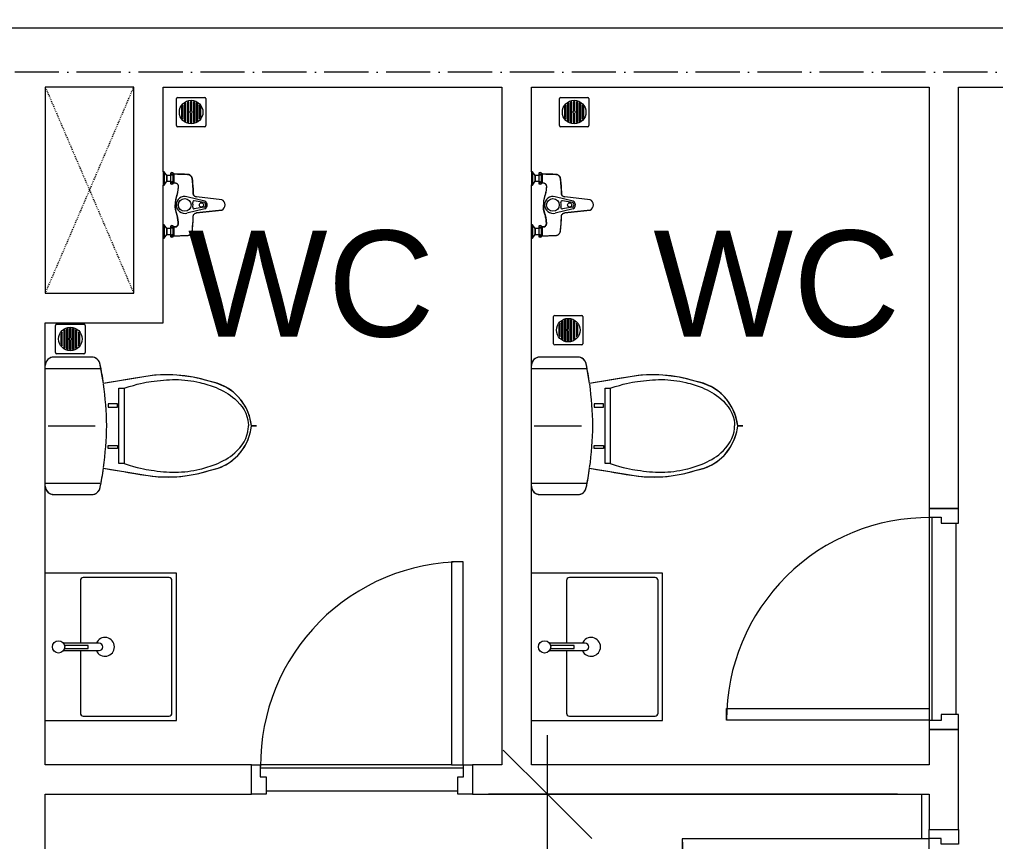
# Model space of a CAD drawing. Header units: millimetres. Extents: x -20144 to 122974, y -38328 to 48263.
# Drawn here: x 13663 to 16976, y 28539 to 31329 of the extents above; entities that cross this region are included whole.
import ezdxf

# ---------------------------------------------------------------- set-up
doc = ezdxf.new("R2010")
doc.units = ezdxf.units.MM
doc.linetypes.add('Dash', pattern=[6.35, 3.175, -3.175])
doc.linetypes.add('Grid Line', pattern=[4.2, 3, -0.6, 0, -0.6])
for name, color, linetype, lineweight in [('A-DETL-GENF', 31, 'Continuous', 5), ('A-DETL-GENF-HDLN', 161, 'Dash', 5), ('CHU', 181, 'Continuous', 5), ('CUA', 31, 'Continuous', 9), ('DIM', 1, 'Continuous', 5), ('DIM-200', 1, 'Continuous', 5), ('NET-CAT', 3, 'Continuous', 15), ('NET-THAY', 2, 'Continuous', 9), ('THIET-BI', 44, 'Continuous', 5), ('TRUC', 225, 'Continuous', 5)]:
    doc.layers.add(name, color=color, linetype=linetype, lineweight=lineweight)
doc.styles.add('Arial_3', font='arial_0.ttf', dxfattribs={"height": 400})
doc.styles.add('Arial_4', font='arial_0.ttf', dxfattribs={"height": 360})
doc.styles.add('TA1', font='arial_0.ttf')
doc.dimstyles.new('D_200_KTx2', dxfattribs={"dimtxt": 400, "dimasz": 300, "dimexe": 300, "dimexo": 300, "dimgap": 160, "dimtad": 1, "dimdec": 0, "dimzin": 9, "dimtxsty": 'TA1', "dimblk": 'ARCHTICK', "dimcen": 1, "dimdle": 300, "dimclrd": 256, "dimclre": 256, "dimclrt": 7, "dimadec": 0, "dimazin": 0, "dimtfac": 1, "dimtdec": 0, "dimtix": 1, "dimtmove": 1, "dimatfit": 3, "dimldrblk": 'ARCHTICK', "dimfxl": 0, "dimtolj": 1, "dimtzin": 0, "dimlwd": -1, "dimlwe": -1, "dimarcsym": 0})
doc.dimstyles.new('Diagonal_-_2mm_Arial', dxfattribs={"dimscale": 304.8, "dimtxt": 408.10376, "dimasz": 0.984252, "dimexe": 0.656168, "dimexo": 4.593176, "dimgap": 0.098425, "dimtad": 1, "dimdec": 0, "dimzin": 0, "dimdsep": 46, "dimtxsty": 'Arial_3', "dimblk1": 'OBLIQUE', "dimblk2": 'OBLIQUE', "dimsah": 1, "dimcen": 0.09, "dimdle": 0.656168, "dimazin": 0, "dimtfac": 1, "dimtdec": 4, "dimtix": 1, "dimtmove": 0, "dimatfit": 3, "dimfxl": 0, "dimtvp": 1, "dimtolj": 1, "dimtzin": 0, "dimlwd": 9, "dimlwe": 9, "dimarcsym": 0})

# ---------------------------------------------------------------- blocks, each defined once
blk = doc.blocks.new('CUA WC - Type 1-1365100-MẶT BẰNG TẦNG 5 ĐẾN TẦNG 22')
at = {"layer": 'CUA', "lineweight": 5}
for p, q in [((-273.5, -52.3), (-273.5, 47.7)), ((-273.5, 47.7), (-223.5, 47.7)), ((-223.5, 47.7), (-223.5, -11.3)), ((426.5, 47.7), (476.5, 47.7)), ((426.5, -11.3), (426.5, 47.7)), ((476.5, 47.7), (476.5, -52.3)), ((-243.5, -11.3), (-243.5, -52.3)), ((-223.5, -11.3), (-243.5, -11.3)), ((446.5, -11.3), (426.5, -11.3)), ((446.5, -52.3), (446.5, -11.3)), ((-243.5, -52.3), (-273.5, -52.3)), ((476.5, -52.3), (446.5, -52.3))]:
    blk.add_line(p, q, dxfattribs=at)
at = {"layer": 'CUA'}
for p, q in [((-202.5, -52.3), (-242.5, -52.3)), ((-242.5, -52.3), (-242.5, -740.3)), ((-202.5, -740.3), (-202.5, -52.3)), ((-242.5, -740.3), (-202.5, -740.3))]:
    blk.add_line(p, q, dxfattribs=at)
at = {"layer": 'CUA', "lineweight": 5}
blk.add_arc((-242.5, -52.3), 688, 270, 0.5, dxfattribs=at)
blk = doc.blocks.new('CUA WC - Type 1-1365096-MẶT BẰNG TẦNG 5 ĐẾN TẦNG 22')
at = {"layer": 'CUA'}
for p, q in [((-242.5, 740.3), (-202.5, 740.3)), ((-242.5, 52.3), (-242.5, 740.3)), ((-202.5, 740.3), (-202.5, 52.3)), ((-202.5, 52.3), (-242.5, 52.3))]:
    blk.add_line(p, q, dxfattribs=at)
at = {"layer": 'CUA', "lineweight": 5}
for p, q in [((-243.5, 52.3), (-273.5, 52.3)), ((-273.5, 52.3), (-273.5, -47.7)), ((-243.5, 11.3), (-243.5, 52.3)), ((476.5, 52.3), (446.5, 52.3)), ((446.5, 52.3), (446.5, 11.3)), ((476.5, -47.7), (476.5, 52.3)), ((-223.5, 11.3), (-243.5, 11.3)), ((-223.5, -47.7), (-223.5, 11.3)), ((446.5, 11.3), (426.5, 11.3)), ((426.5, 11.3), (426.5, -47.7)), ((-273.5, -47.7), (-223.5, -47.7)), ((426.5, -47.7), (476.5, -47.7))]:
    blk.add_line(p, q, dxfattribs=at)
blk.add_arc((-242.5, 52.3), 688, 359.5, 90, dxfattribs=at)
blk = doc.blocks.new('CUA PHONG NGU - Type 1-1365695-MẶT BẰNG TẦNG 5 ĐẾN TẦNG 22')
at = {"layer": 'CUA', "lineweight": 5}
for p, q in [((-348.5, -52.3), (-348.5, 47.7)), ((-348.5, 47.7), (-298.5, 47.7)), ((-298.5, 47.7), (-298.5, -11.3)), ((501.5, 47.7), (551.5, 47.7)), ((501.5, -11.3), (501.5, 47.7)), ((551.5, 47.7), (551.5, -52.3)), ((-318.5, -11.3), (-318.5, -52.3)), ((-298.5, -11.3), (-318.5, -11.3)), ((521.5, -11.3), (501.5, -11.3)), ((521.5, -52.3), (521.5, -11.3)), ((-318.5, -52.3), (-348.5, -52.3)), ((551.5, -52.3), (521.5, -52.3))]:
    blk.add_line(p, q, dxfattribs=at)
at = {"layer": 'CUA'}
for p, q in [((-277.5, -52.3), (-317.5, -52.3)), ((-317.5, -52.3), (-317.5, -890.3)), ((-277.5, -890.3), (-277.5, -52.3)), ((-317.5, -890.3), (-277.5, -890.3))]:
    blk.add_line(p, q, dxfattribs=at)
at = {"layer": 'CUA', "lineweight": 5}
blk.add_arc((-317.5, -52.3), 838, 270, 0.5, dxfattribs=at)
blk = doc.blocks.new('X-LA2 - X-LA-1305695-MẶT BẰNG TẦNG 5 ĐẾN TẦNG 22')
at = {"layer": 'THIET-BI'}
for p, q in [((-250, 0), (-250, -445)), ((-250, 0), (-250, -445)), ((250, -445), (250, 0)), ((250, -445), (250, 0)), ((-12.7, -61.5), (-12.7, -182.5)), ((-5.2, -65.1), (-5.2, -145)), ((5.2, -145), (5.2, -65.1)), ((12.3, -182.5), (12.3, -61.8)), ((-235, -129), (-235, -420)), ((-12.7, -119), (-225, -119)), ((225, -119), (12.3, -119)), ((235, -420), (235, -129)), ((-5.2, -145), (5.2, -145)), ((-225, -430), (225, -430)), ((-250, -445), (250, -445)), ((-250, -445), (250, -445))]:
    blk.add_line(p, q, dxfattribs=at)
blk.add_circle((0, -45), 20.8, dxfattribs=at)
for centre, radius, start, end in [((-225, -129), 10, 90, 180), ((225, -129), 10, 0, 90), ((0, -202.6), 32, 113.4242, 67.4481), ((-0.2, -182.5), 12.5, 180, 360), ((-225, -420), 10, 180, 270), ((225, -420), 10, 270, 0)]:
    blk.add_arc(centre, radius, start, end, dxfattribs=at)
blk = doc.blocks.new('X-LA2 - X-LA-V23-MẶT BẰNG TẦNG 5 ĐẾN TẦNG 22')
at = {"layer": 'THIET-BI'}
for p, q in [((-250, -0.2), (-250, -445)), ((-250, -0.2), (-250, -445)), ((250, -445), (250, -0.2)), ((250, -445), (250, -0.2)), ((-12.7, -61.5), (-12.7, -182.5)), ((-5.2, -65.1), (-5.2, -145)), ((5.2, -145), (5.2, -65.1)), ((12.3, -182.5), (12.3, -61.8)), ((-235, -129), (-235, -420)), ((-12.7, -119), (-225, -119)), ((225, -119), (12.3, -119)), ((235, -420), (235, -129)), ((-5.2, -145), (5.2, -145)), ((-225, -430), (225, -430)), ((-250, -445), (250, -445)), ((-250, -445), (250, -445))]:
    blk.add_line(p, q, dxfattribs=at)
blk.add_circle((0, -45), 20.8, dxfattribs=at)
for centre, radius, start, end in [((-225, -129), 10, 90, 180), ((225, -129), 10, 0, 90), ((0, -202.6), 32, 113.4242, 67.4481), ((-0.2, -182.5), 12.5, 180, 360), ((-225, -420), 10, 180, 270), ((225, -420), 10, 270, 0)]:
    blk.add_arc(centre, radius, start, end, dxfattribs=at)
blk = doc.blocks.new('X-XI1 - X-XI-V24-MẶT BẰNG TẦNG 5 ĐẾN TẦNG 22')
at = {"layer": 'THIET-BI'}
for p, q in [((-230.6, -16.8), (-233.2, -33.2)), ((-233.2, -29), (-233.2, -157.9)), ((-233.2, -29), (-233.2, -157.9)), ((-227.9, -12.2), (-230.6, -16.8)), ((-222, -6.1), (-227.9, -12.2)), ((-212.4, -1.2), (-222, -6.1)), ((-205.6, -0.2), (-212.4, -1.2)), ((-194.6, -0.2), (-194.6, -185.7)), ((0, -9.4), (0, -169.7)), ((194.6, -0.2), (194.6, -186.1)), ((215, -2.1), (205.3, -0.2)), ((219.3, -4.2), (215, -2.1)), ((224.8, -8.5), (219.3, -4.2)), ((227.7, -12), (224.8, -8.5)), ((231.6, -19.3), (227.7, -12)), ((233.2, -29), (231.6, -19.3)), ((233.2, -157.9), (233.2, -29)), ((233.2, -157.9), (233.2, -29)), ((233.2, -157.9), (233.2, -29)), ((-233.2, -33.2), (-233.2, -45)), ((-233.2, -45), (-233.2, -157.9)), ((-233.2, -157.9), (-232.9, -162.1)), ((-232.9, -162.1), (-231, -169.1)), ((231.9, -166.7), (233.2, -157.9)), ((-231, -169.1), (-228, -174.5)), ((-228, -174.5), (-224.2, -178.9)), ((-224.2, -178.9), (-216.9, -183.9)), ((-216.9, -183.9), (-209.4, -186.4)), ((-209.4, -186.4), (-202.4, -187.7)), ((-202.4, -187.7), (-192, -189.7)), ((-192, -189.7), (-184.2, -191.1)), ((-184.2, -191.1), (-168, -193.8)), ((-168, -193.8), (-149.9, -196.6)), ((-143.8, -197.5), (-166.7, -335.2)), ((-143.8, -197.5), (-166.7, -335.2)), ((-149.9, -196.6), (-143.8, -197.5)), ((-143.8, -197.5), (-147.8, -221.1)), ((143.8, -197.5), (212.9, -185.5)), ((166.7, -335.2), (143.8, -197.5)), ((166.7, -335.2), (143.8, -197.5)), ((146.9, -216.1), (143.8, -197.5)), ((212.9, -185.5), (220.8, -181.7)), ((220.8, -181.7), (226.5, -176.5)), ((226.5, -176.5), (231.9, -166.7)), ((-147.8, -221.1), (-155.3, -266.3)), ((-76.6, -213.5), (-66.1, -213.5)), ((-76.6, -245), (-76.6, -213.5)), ((-66.1, -213.5), (-66.1, -245)), ((64, -213.5), (64, -245)), ((74.4, -213.5), (64, -213.5)), ((74.4, -245), (74.4, -213.5)), ((151.8, -245.3), (146.9, -216.1)), ((-127.7, -249.9), (127.7, -249.9)), ((-127.7, -267.8), (-127.7, -249.9)), ((-66.1, -245), (-76.6, -245)), ((64, -245), (74.4, -245)), ((127.7, -249.9), (127.7, -267.8)), ((157.2, -277.8), (151.8, -245.3)), ((-157.7, -280.9), (-161.5, -303.8)), ((-155.3, -266.3), (-157.7, -280.9)), ((-8.6, -267.8), (-127.7, -267.8)), ((127.7, -267.8), (-8.6, -267.8)), ((161.7, -304.9), (157.2, -277.8)), ((-164.6, -322), (-168.9, -349)), ((-161.5, -303.8), (-164.6, -322)), ((166.7, -335.2), (161.7, -304.9)), ((-168.9, -349), (-171, -365.1)), ((171.6, -371), (166.7, -335.2)), ((-172.5, -383), (-173.5, -402.2)), ((-171, -365.1), (-172.5, -383)), ((173.2, -395.8), (171.6, -371)), ((173.5, -426.5), (173.2, -395.8)), ((-173.5, -402.2), (-173.1, -436.1)), ((172.5, -446.5), (173.5, -426.5)), ((-173.1, -436.1), (-172.5, -446.5)), ((-172.5, -446.5), (-169.6, -474.8)), ((165.2, -502.3), (172.5, -446.5)), ((-169.6, -474.8), (-166.5, -495.3)), ((-166.5, -495.3), (-161.1, -520.9)), ((-161.1, -520.9), (-151.4, -555.9)), ((155.1, -543.7), (161.7, -518.5)), ((161.7, -518.5), (165.2, -502.3)), ((-151.4, -555.9), (-143.5, -587)), ((145.5, -581), (151.4, -555.9)), ((151.4, -555.9), (155.1, -543.7)), ((-143.5, -587), (-131.8, -612.8)), ((131.6, -613.2), (145.5, -581)), ((-131.8, -612.8), (-121.7, -628.9)), ((-121.7, -628.9), (-100.2, -653.8)), ((114.1, -638.9), (131.6, -613.2)), ((-100.2, -653.8), (-87.5, -664.8)), ((86, -665.9), (100.2, -653.8)), ((100.2, -653.8), (114.1, -638.9)), ((-87.5, -664.8), (-69.9, -676.9)), ((-69.9, -676.9), (-49.6, -687.2)), ((-49.6, -687.2), (-19.9, -696.9)), ((0, -700.2), (34.6, -692.9)), ((34.6, -692.9), (60.8, -681.9)), ((60.8, -681.9), (86, -665.9)), ((-19.9, -696.9), (0, -700.2)), ((0, -700.2), (0, -702.7)), ((0, -712.5), (0, -700.2)), ((0, -700.3), (0, -710.2)), ((0, -702.7), (0, -715.9)), ((0, -710.2), (0, -716.9)), ((0, -717.2), (0, -712.5)), ((0, -716.9), (0, -717.2))]:
    blk.add_line(p, q, dxfattribs=at)
for centre, radius, start, end in [((-204.3, -29), 29, 92.8722, 180), ((-204.3, -29), 29, 91.0024, 180), ((204.3, -29), 29, 0, 88.9976), ((204.3, -29), 29, 360, 87.1278), ((-204.3, -157.9), 29, 180, 259.8599), ((-204.3, -157.9), 29, 180, 259.8599), ((204.3, -157.9), 29, 280.1401, 360), ((204.3, -157.9), 29, 280.1401, 0), ((18.1, 960), 1168.8, 258.7762, 262.0348), ((18.1, 960), 1168.8, 258.7762, 262.0348), ((18.1, 960), 1168.8, 262.1447, 269.1633), ((-16, 957.7), 1166.4, 270.8375, 277.7683), ((-18.1, 960), 1168.8, 277.9652, 281.2238), ((-18.1, 960), 1168.8, 277.9652, 281.2238), ((287.1, -414.4), 460.7, 170.0941, 197.8856), ((287.1, -414.4), 460.7, 170.0941, 197.8856), ((-287.1, -414.4), 460.7, 342.1144, 9.9059), ((-287.1, -414.4), 460.7, 342.1144, 9.9059), ((18.2, -529.6), 171.6, 188.8267, 263.9098), ((18.2, -529.6), 171.6, 188.8267, 263.9098), ((-18.2, -529.6), 171.6, 276.0902, 351.1733), ((-18.2, -529.6), 171.6, 276.0902, 351.1733)]:
    blk.add_arc(centre, radius, start, end, dxfattribs=at)
for points in [[(-127.7, -267.8), (-143.4, -315.6), (-152.2, -364.8), (-160.3, -442.2), (-151, -516.8), (-129.6, -585.3), (-93.5, -652), (-37.5, -689.3), (-2.9, -689.4), (0, -689.4)], [(127.7, -267.8), (143.4, -315.6), (152.2, -364.8), (160.3, -442.2), (151, -516.8), (129.6, -585.3), (93.5, -652), (37.5, -689.3), (2.9, -689.4), (0, -689.4)]]:
    blk.add_open_spline(points, degree=3, knots=[12.724379, 12.724379, 12.724379, 12.724379, 75.096459, 151.912755, 228.70098, 282.501534, 351.034079, 439.49288, 447.51098, 447.51098, 447.51098, 447.51098], dxfattribs=at)
blk = doc.blocks.new('X-XI1 - X-XI-V25-MẶT BẰNG TẦNG 5 ĐẾN TẦNG 22')
at = {"layer": 'THIET-BI'}
for p, q in [((-230.6, -16.8), (-233.2, -33.2)), ((-233.2, -29), (-233.2, -157.9)), ((-233.2, -29), (-233.2, -157.9)), ((-227.9, -12.2), (-230.6, -16.8)), ((-222, -6.1), (-227.9, -12.2)), ((-212.4, -1.2), (-222, -6.1)), ((-205.8, -0.2), (-212.4, -1.2)), ((-194.6, -0.2), (-194.6, -185.7)), ((0, -9.4), (0, -169.7)), ((194.6, -0.2), (194.6, -186.1)), ((215, -2.1), (205.4, -0.2)), ((219.3, -4.2), (215, -2.1)), ((224.8, -8.5), (219.3, -4.2)), ((227.7, -12), (224.8, -8.5)), ((231.6, -19.3), (227.7, -12)), ((233.2, -29), (231.6, -19.3)), ((233.2, -157.9), (233.2, -29)), ((233.2, -157.9), (233.2, -29)), ((233.2, -157.9), (233.2, -29)), ((-233.2, -33.2), (-233.2, -45)), ((-233.2, -45), (-233.2, -157.9)), ((-233.2, -157.9), (-232.9, -162.1)), ((-232.9, -162.1), (-231, -169.1)), ((231.9, -166.7), (233.2, -157.9)), ((-231, -169.1), (-228, -174.5)), ((-228, -174.5), (-224.2, -178.9)), ((-224.2, -178.9), (-216.9, -183.9)), ((-216.9, -183.9), (-209.4, -186.4)), ((-209.4, -186.4), (-202.4, -187.7)), ((-202.4, -187.7), (-192, -189.7)), ((-192, -189.7), (-184.2, -191.1)), ((-184.2, -191.1), (-168, -193.8)), ((-168, -193.8), (-149.9, -196.6)), ((-143.8, -197.5), (-166.7, -335.2)), ((-143.8, -197.5), (-166.7, -335.2)), ((-149.9, -196.6), (-143.8, -197.5)), ((-143.8, -197.5), (-147.8, -221.1)), ((143.8, -197.5), (212.9, -185.5)), ((166.7, -335.2), (143.8, -197.5)), ((166.7, -335.2), (143.8, -197.5)), ((146.9, -216.1), (143.8, -197.5)), ((212.9, -185.5), (220.8, -181.7)), ((220.8, -181.7), (226.5, -176.5)), ((226.5, -176.5), (231.9, -166.7)), ((-147.8, -221.1), (-155.3, -266.3)), ((-76.6, -213.5), (-66.1, -213.5)), ((-76.6, -245), (-76.6, -213.5)), ((-66.1, -213.5), (-66.1, -245)), ((64, -213.5), (64, -245)), ((74.4, -213.5), (64, -213.5)), ((74.4, -245), (74.4, -213.5)), ((151.8, -245.3), (146.9, -216.1)), ((-127.7, -249.9), (127.7, -249.9)), ((-127.7, -267.8), (-127.7, -249.9)), ((-66.1, -245), (-76.6, -245)), ((64, -245), (74.4, -245)), ((127.7, -249.9), (127.7, -267.8)), ((157.2, -277.8), (151.8, -245.3)), ((-157.7, -280.9), (-161.5, -303.8)), ((-155.3, -266.3), (-157.7, -280.9)), ((-8.6, -267.8), (-127.7, -267.8)), ((127.7, -267.8), (-8.6, -267.8)), ((161.7, -304.9), (157.2, -277.8)), ((-164.6, -322), (-168.9, -349)), ((-161.5, -303.8), (-164.6, -322)), ((166.7, -335.2), (161.7, -304.9)), ((-168.9, -349), (-171, -365.1)), ((171.6, -371), (166.7, -335.2)), ((-172.5, -383), (-173.5, -402.2)), ((-171, -365.1), (-172.5, -383)), ((173.2, -395.8), (171.6, -371)), ((173.5, -426.5), (173.2, -395.8)), ((-173.5, -402.2), (-173.1, -436.1)), ((172.5, -446.5), (173.5, -426.5)), ((-173.1, -436.1), (-172.5, -446.5)), ((-172.5, -446.5), (-169.6, -474.8)), ((165.2, -502.3), (172.5, -446.5)), ((-169.6, -474.8), (-166.5, -495.3)), ((-166.5, -495.3), (-161.1, -520.9)), ((-161.1, -520.9), (-151.4, -555.9)), ((155.1, -543.7), (161.7, -518.5)), ((161.7, -518.5), (165.2, -502.3)), ((-151.4, -555.9), (-143.5, -587)), ((145.5, -581), (151.4, -555.9)), ((151.4, -555.9), (155.1, -543.7)), ((-143.5, -587), (-131.8, -612.8)), ((131.6, -613.2), (145.5, -581)), ((-131.8, -612.8), (-121.7, -628.9)), ((-121.7, -628.9), (-100.2, -653.8)), ((114.1, -638.9), (131.6, -613.2)), ((-100.2, -653.8), (-87.5, -664.8)), ((86, -665.9), (100.2, -653.8)), ((100.2, -653.8), (114.1, -638.9)), ((-87.5, -664.8), (-69.9, -676.9)), ((-69.9, -676.9), (-49.6, -687.2)), ((-49.6, -687.2), (-19.9, -696.9)), ((0, -700.2), (34.6, -692.9)), ((34.6, -692.9), (60.8, -681.9)), ((60.8, -681.9), (86, -665.9)), ((-19.9, -696.9), (0, -700.2)), ((0, -700.2), (0, -702.7)), ((0, -712.5), (0, -700.2)), ((0, -700.3), (0, -710.2)), ((0, -702.7), (0, -715.9)), ((0, -710.2), (0, -716.9)), ((0, -717.2), (0, -712.5)), ((0, -716.9), (0, -717.2))]:
    blk.add_line(p, q, dxfattribs=at)
for centre, radius, start, end in [((-204.3, -29), 29, 93.2609, 180), ((-204.3, -29), 29, 91.1381, 180), ((204.3, -29), 29, 0, 88.8619), ((204.3, -29), 29, 360, 86.7391), ((-204.3, -157.9), 29, 180, 259.8599), ((-204.3, -157.9), 29, 180, 259.8599), ((204.3, -157.9), 29, 280.1401, 360), ((204.3, -157.9), 29, 280.1401, 0), ((18.1, 960), 1168.8, 258.7762, 262.0348), ((18.1, 960), 1168.8, 258.7762, 262.0348), ((18.1, 960), 1168.8, 262.1447, 269.1633), ((-16, 957.7), 1166.4, 270.8375, 277.7683), ((-18.1, 960), 1168.8, 277.9652, 281.2238), ((-18.1, 960), 1168.8, 277.9652, 281.2238), ((287.1, -414.4), 460.7, 170.0941, 197.8856), ((287.1, -414.4), 460.7, 170.0941, 197.8856), ((-287.1, -414.4), 460.7, 342.1144, 9.9059), ((-287.1, -414.4), 460.7, 342.1144, 9.9059), ((18.2, -529.6), 171.6, 188.8267, 263.9098), ((18.2, -529.6), 171.6, 188.8267, 263.9098), ((-18.2, -529.6), 171.6, 276.0902, 351.1733), ((-18.2, -529.6), 171.6, 276.0902, 351.1733)]:
    blk.add_arc(centre, radius, start, end, dxfattribs=at)
for points in [[(-127.7, -267.8), (-143.4, -315.6), (-152.2, -364.8), (-160.3, -442.2), (-151, -516.8), (-129.6, -585.3), (-93.5, -652), (-37.5, -689.3), (-2.9, -689.4), (0, -689.4)], [(127.7, -267.8), (143.4, -315.6), (152.2, -364.8), (160.3, -442.2), (151, -516.8), (129.6, -585.3), (93.5, -652), (37.5, -689.3), (2.9, -689.4), (0, -689.4)]]:
    blk.add_open_spline(points, degree=3, knots=[12.724379, 12.724379, 12.724379, 12.724379, 75.096459, 151.912755, 228.70098, 282.501534, 351.034079, 439.49288, 447.51098, 447.51098, 447.51098, 447.51098], dxfattribs=at)
blk = doc.blocks.new('X-SEN - X-SEN-1305592-MẶT BẰNG TẦNG 5 ĐẾN TẦNG 22')
at = {"layer": 'THIET-BI'}
for p, q in [((-67.5, 0), (-112.5, 0)), ((-112.5, 0), (-112.5, -3.8)), ((-112.5, 0), (-67.5, 0)), ((-112.5, -3.8), (-112.5, 0)), ((-67.5, -3.8), (-67.5, 0)), ((-67.5, 0), (-67.5, -3.8)), ((112.5, 0), (67.5, 0)), ((67.5, 0), (67.5, -3.8)), ((67.5, 0), (67.5, -3.8)), ((112.5, 0), (67.5, 0)), ((112.5, -3.8), (112.5, 0)), ((112.5, -3.8), (112.5, 0)), ((-112.5, -3.8), (-99.9, -12.6)), ((-67.5, -3.8), (-112.5, -3.8)), ((-112.5, -3.8), (-99.9, -12.6)), ((-99.9, -25.3), (-107.2, -25.3)), ((-72.8, -25.3), (-107.2, -25.3)), ((-99.9, -12.6), (-99.9, -25.3)), ((-99.9, -12.6), (-80.1, -12.6)), ((-80.1, -12.6), (-99.9, -12.6)), ((-99.9, -12.6), (-99.9, -25.3)), ((-80.1, -12.6), (-67.5, -3.8)), ((-80.1, -12.6), (-67.5, -3.8)), ((-80.1, -25.3), (-80.1, -12.6)), ((-80.1, -25.3), (-80.1, -12.6)), ((-72.8, -25.3), (-80.1, -25.3)), ((67.5, -3.8), (80.1, -12.6)), ((112.5, -3.8), (67.5, -3.8)), ((67.5, -3.8), (80.1, -12.6)), ((80.1, -25.3), (72.8, -25.3)), ((107.2, -25.3), (72.8, -25.3)), ((80.1, -12.6), (80.1, -25.3)), ((99.9, -12.6), (80.1, -12.6)), ((80.1, -12.6), (99.9, -12.6)), ((99.9, -12.6), (80.1, -12.6)), ((80.1, -12.6), (80.1, -25.3)), ((99.9, -12.6), (112.5, -3.8)), ((99.9, -12.6), (112.5, -3.8)), ((99.9, -25.3), (99.9, -12.6)), ((99.9, -25.3), (99.9, -12.6)), ((107.2, -25.3), (99.9, -25.3)), ((-107.2, -34.3), (-105.1, -34.3)), ((-107.2, -34.3), (-72.8, -34.3)), ((-105.1, -34.3), (-105.1, -37.2)), ((-105.1, -34.3), (-105.1, -37.2)), ((-74.9, -34.3), (-105.1, -34.3)), ((-105.1, -37.2), (-74.9, -37.2)), ((-74.9, -37.2), (-74.9, -34.3)), ((-74.9, -34.3), (-72.8, -34.3)), ((-74.9, -37.2), (-74.9, -34.3)), ((72.8, -34.3), (74.9, -34.3)), ((72.8, -34.3), (107.2, -34.3)), ((74.9, -34.3), (74.9, -37.2)), ((74.9, -34.3), (74.9, -37.2)), ((105.1, -34.3), (74.9, -34.3)), ((74.9, -37.2), (105.1, -37.2)), ((105.1, -37.2), (105.1, -34.3)), ((105.1, -34.3), (107.2, -34.3)), ((105.1, -37.2), (105.1, -34.3)), ((-12.9, -141.7), (-27.6, -80.8)), ((12.9, -141.7), (27.6, -80.8)), ((-27.3, -113.1), (-17.5, -199.2)), ((-17.5, -199.2), (-27.3, -113.1)), ((-7.7, -139.6), (-13.8, -105.5)), ((7.7, -139.6), (13.8, -105.5)), ((17.5, -199.2), (27.3, -113.1)), ((17.5, -199.2), (27.3, -113.1))]:
    blk.add_line(p, q, dxfattribs=at)
for centre, radius in [((0, -73.2), 21.5), ((0, -130.1), 7.2)]:
    blk.add_circle(centre, radius, dxfattribs=at)
for centre, radius, start, end in [((-102.9, -29.8), 6.9, 148.0246, 211.9754), ((-102.9, -29.8), 6.9, 148.0246, 211.9754), ((-107.2, -27.1), 1.8, 90, 148.0246), ((-107.2, -27.1), 1.8, 90, 148.0246), ((-112.5, -29.8), 6.9, 319.2845, 40.7155), ((-94.4, -29.8), 6.9, 139.2845, 220.7155), ((-85.4, -29.8), 6.9, 319.2845, 40.7155), ((-67.5, -29.8), 6.9, 139.2845, 220.7155), ((-72.8, -27.1), 1.8, 31.9754, 90), ((-72.8, -27.1), 1.8, 31.9754, 90), ((-77.1, -29.8), 6.9, 328.0246, 31.9754), ((-77.1, -29.8), 6.9, 328.0246, 31.9754), ((77.1, -29.8), 6.9, 148.0246, 211.9754), ((77.1, -29.8), 6.9, 148.0246, 211.9754), ((72.8, -27.1), 1.8, 90, 148.0246), ((72.8, -27.1), 1.8, 90, 148.0246), ((67.5, -29.8), 6.9, 319.2845, 40.7155), ((85.6, -29.8), 6.9, 139.2845, 220.7155), ((94.6, -29.8), 6.9, 319.2845, 40.7155), ((112.5, -29.8), 6.9, 139.2845, 220.7155), ((107.2, -27.1), 1.8, 31.9754, 90), ((107.2, -27.1), 1.8, 31.9754, 90), ((102.9, -29.8), 6.9, 328.0246, 31.9754), ((102.9, -29.8), 6.9, 328.0246, 31.9754), ((-107.2, -32.5), 1.8, 211.9754, 270), ((-107.2, -32.5), 1.8, 211.9754, 270), ((-72.8, -32.5), 1.8, 270, 328.0246), ((-72.8, -32.5), 1.8, 270, 328.0246), ((-0.4, -73.2), 28.3, 89.2517, 195.6693), ((0.4, -73.2), 28.3, 344.3307, 90.7483), ((72.8, -32.5), 1.8, 211.9754, 270), ((72.8, -32.5), 1.8, 211.9754, 270), ((107.2, -32.5), 1.8, 270, 328.0246), ((107.2, -32.5), 1.8, 270, 328.0246), ((-9.4, -104.7), 4.5, 74.0703, 190.1556), ((-0.4, -73.2), 28.3, 254.0703, 270.7483), ((0.4, -73.2), 28.3, 269.2517, 285.9297), ((9.4, -104.7), 4.5, 349.8444, 105.9297), ((0, -134.7), 14.7, 208.4144, 331.5856), ((0, -136.6), 8.24, 201.1294, 338.8706), ((0, -191), 19.3, 205.0481, 334.9519), ((0, -191), 19.3, 205.0481, 334.9519)]:
    blk.add_arc(centre, radius, start, end, dxfattribs=at)
for points, knots in [([(-105.1, -37.2), (-105.1, -39.1), (-104.9, -42.9), (-104.7, -48.5), (-104.5, -54.2), (-104.2, -61.7), (-103.9, -68.4), (-103.8, -73.6), (-103.7, -75.5), (-103.7, -76.7), (-103.6, -77.6), (-103.6, -78.6), (-103.6, -79.8), (-103.6, -81), (-103.5, -81.8), (-103.5, -82.3), (-103.5, -82.6), (-103.4, -83), (-103.4, -83.5), (-103.3, -84.3), (-103.2, -85.5), (-103.1, -86.6), (-102.8, -87.6), (-102.6, -88.2), (-102.3, -88.9), (-101.9, -89.7), (-101.3, -90.8), (-100.6, -91.7), (-100, -92.5), (-99, -93.6), (-97.8, -94.7), (-96.2, -95.8), (-95, -96.6), (-93.7, -97.2), (-92.4, -97.7), (-91.2, -98.1), (-90.3, -98.4), (-89.6, -98.5), (-88.9, -98.7), (-88, -98.8), (-86.8, -99), (-85.6, -99.1), (-84.7, -99.1), (-84, -99.2), (-83.3, -99.3), (-82.3, -99.4), (-81.2, -99.5), (-79.7, -99.6), (-77.9, -99.8), (-75.5, -100), (-72.8, -100.2), (-70, -100.5), (-66.3, -100.8), (-61.6, -101.2), (-56, -101.5), (-51.7, -101.8), (-48.8, -101.9), (-47.3, -101.9), (-46.1, -101.9), (-45.1, -102), (-44.4, -102), (-43.6, -102), (-42.6, -102), (-41.4, -102), (-40.1, -102), (-39.3, -102.1), (-38.8, -102.1), (-38.5, -102.2), (-38.1, -102.2), (-37.6, -102.3), (-36.8, -102.4), (-35.6, -102.6), (-34.3, -103), (-33.2, -103.5), (-32.5, -104), (-31.7, -104.6), (-30.5, -105.7), (-29, -107.6), (-27.9, -110.1), (-27.4, -112), (-27.3, -113.1)], [0, 0, 0, 0, 0.041667, 0.083333, 0.125, 0.166667, 0.25, 0.270833, 0.28125, 0.291667, 0.296875, 0.302083, 0.3125, 0.322917, 0.328125, 0.330729, 0.333333, 0.335938, 0.338542, 0.34375, 0.354167, 0.364583, 0.369792, 0.375, 0.380208, 0.385417, 0.395833, 0.40625, 0.411458, 0.416667, 0.4375, 0.447917, 0.458333, 0.46875, 0.479167, 0.489583, 0.494792, 0.5, 0.505208, 0.510417, 0.520833, 0.53125, 0.536458, 0.541667, 0.546875, 0.552083, 0.5625, 0.572917, 0.583333, 0.604167, 0.625, 0.645833, 0.666667, 0.708333, 0.75, 0.791667, 0.802083, 0.8125, 0.822917, 0.828125, 0.833333, 0.838542, 0.84375, 0.854167, 0.864583, 0.869792, 0.872396, 0.875, 0.877604, 0.880208, 0.885417, 0.895833, 0.90625, 0.916667, 0.921875, 0.927083, 0.9375, 0.958333, 0.979167, 1, 1, 1, 1]), ([(-105.1, -37.2), (-104.5, -52.3), (-103.9, -68.7), (-103.3, -87.5), (-99.6, -93.9), (-92.4, -98.5), (-72.6, -100.1), (-54, -102.2), (-33.9, -102), (-28.7, -107.4), (-27.8, -111), (-27.3, -113.1)], [0, 0, 0, 0, 45.441328, 49.333631, 56.110562, 66.562664, 73.682324, 114.966912, 125.570438, 129.900151, 136.284558, 136.284558, 136.284558, 136.284558]), ([(0, -41), (-2, -40.9), (-5.6, -40.9), (-10.3, -41.2), (-14.4, -41.6), (-18, -42.2), (-21.2, -42.9), (-24.2, -43.7), (-27.1, -44.6), (-30, -45.4), (-32.9, -46.3), (-35.8, -47.2), (-38.8, -47.9), (-41.8, -48.6), (-45.1, -49.2), (-48.4, -49.8), (-51.8, -50.2), (-54.8, -50.5), (-56.9, -50.7), (-58.1, -50.8), (-59, -50.9), (-59.9, -51), (-60.8, -51), (-61.7, -51), (-62.4, -51), (-63, -51), (-63.6, -51), (-64.4, -50.9), (-65.1, -50.8), (-65.7, -50.7), (-66.1, -50.6), (-66.5, -50.5), (-67.1, -50.4), (-68.1, -50.1), (-69.1, -49.6), (-70.1, -49), (-71.1, -48.3), (-72, -47.4), (-72.8, -46.6), (-73.3, -45.8), (-73.8, -45.1), (-74.1, -44.3), (-74.4, -43.5), (-74.6, -42.6), (-74.7, -41.9), (-74.8, -41.3), (-74.8, -40.9), (-74.9, -40.4), (-74.9, -39.8), (-74.9, -38.8), (-74.9, -37.9), (-74.9, -37.2)], [0, 0, 0, 0, 0.041667, 0.083333, 0.125, 0.166667, 0.208333, 0.25, 0.291667, 0.333333, 0.375, 0.416667, 0.458333, 0.5, 0.541667, 0.583333, 0.625, 0.666667, 0.6875, 0.697917, 0.708333, 0.71875, 0.729167, 0.739583, 0.75, 0.755208, 0.760417, 0.770833, 0.78125, 0.786458, 0.791667, 0.796875, 0.802083, 0.8125, 0.833333, 0.84375, 0.854167, 0.875, 0.885417, 0.895833, 0.90625, 0.916667, 0.927083, 0.9375, 0.947917, 0.953125, 0.958333, 0.963542, 0.96875, 0.979167, 1, 1, 1, 1]), ([(-74.9, -37.2), (-74.9, -39.9), (-75, -44.9), (-67.9, -51.6), (-55.3, -50.7), (-39.4, -48.7), (-24.4, -43.4), (-11.8, -40.7), (0, -41)], [0, 0, 0, 0, 8.475038, 15.961674, 29.255673, 47.963091, 70.422589, 93.837243, 93.837243, 93.837243, 93.837243]), ([(74.9, -37.2), (74.9, -37.9), (74.9, -38.8), (74.9, -39.8), (74.9, -40.4), (74.8, -40.9), (74.8, -41.3), (74.7, -41.9), (74.6, -42.6), (74.4, -43.3), (74.3, -43.9), (74.1, -44.4), (73.8, -45.1), (73.3, -45.8), (72.8, -46.6), (72, -47.4), (71.1, -48.3), (70.1, -49), (69.1, -49.6), (68.1, -50.1), (67.1, -50.4), (66.5, -50.5), (66.1, -50.6), (65.7, -50.7), (65.1, -50.8), (64.4, -50.9), (63.5, -51), (62.7, -51), (62.1, -51), (61.5, -51), (60.8, -51), (59.9, -51), (59, -50.9), (58.1, -50.8), (56.9, -50.7), (54.8, -50.5), (51.8, -50.2), (47.2, -49.6), (41.8, -48.7), (36.8, -47.4), (32.9, -46.3), (30, -45.4), (27.1, -44.6), (24.2, -43.7), (21.2, -42.9), (18, -42.2), (14.4, -41.6), (10.3, -41.2), (5.6, -40.9), (2, -40.9), (0, -41)], [0, 0, 0, 0, 0.020833, 0.03125, 0.036458, 0.041667, 0.046875, 0.052083, 0.0625, 0.072917, 0.078125, 0.083333, 0.09375, 0.104167, 0.114583, 0.125, 0.145833, 0.15625, 0.166667, 0.1875, 0.197917, 0.203125, 0.208333, 0.213542, 0.21875, 0.229167, 0.239583, 0.25, 0.255208, 0.260417, 0.270833, 0.28125, 0.291667, 0.302083, 0.3125, 0.333333, 0.375, 0.416667, 0.5, 0.583333, 0.625, 0.666667, 0.708333, 0.75, 0.791667, 0.833333, 0.875, 0.916667, 0.958333, 1, 1, 1, 1]), ([(74.9, -37.2), (74.9, -39.9), (75, -44.9), (67.9, -51.6), (55.3, -50.7), (39.4, -48.7), (24.4, -43.4), (11.8, -40.7), (0, -41)], [0, 0, 0, 0, 8.475038, 15.961674, 29.255673, 47.963091, 70.422589, 93.837243, 93.837243, 93.837243, 93.837243]), ([(27.3, -113.1), (27.4, -112), (27.9, -110.1), (29, -107.6), (30.5, -105.7), (31.7, -104.6), (32.5, -104), (33.2, -103.5), (34.3, -103), (35.6, -102.6), (36.8, -102.4), (37.6, -102.3), (38.1, -102.2), (38.5, -102.2), (38.8, -102.1), (39.3, -102.1), (40.1, -102), (41.4, -102), (42.6, -102), (43.6, -102), (44.4, -102), (45.1, -102), (46.1, -101.9), (47.3, -101.9), (48.8, -101.9), (51.7, -101.8), (57.9, -101.4), (65.3, -100.9), (72.8, -100.2), (76.9, -99.8), (79.7, -99.6), (81.2, -99.5), (82.3, -99.4), (83.3, -99.3), (84, -99.2), (84.7, -99.1), (85.6, -99.1), (86.8, -99), (88, -98.8), (88.9, -98.7), (89.6, -98.5), (90.3, -98.4), (91.2, -98.1), (92.4, -97.7), (93.7, -97.2), (95, -96.6), (96.2, -95.8), (97.8, -94.7), (99.2, -93.4), (100.4, -91.9), (101.3, -90.8), (101.9, -89.7), (102.3, -88.9), (102.6, -88.2), (102.8, -87.6), (103.1, -86.6), (103.2, -85.5), (103.3, -84.3), (103.4, -83.5), (103.4, -83), (103.5, -82.6), (103.5, -82.3), (103.5, -81.8), (103.6, -81), (103.6, -79.8), (103.6, -78.6), (103.6, -77.6), (103.7, -76.7), (103.7, -75.5), (103.8, -73.6), (103.9, -70.3), (104.1, -65.5), (104.5, -54.2), (104.8, -44.8), (105.1, -37.2)], [0, 0, 0, 0, 0.020833, 0.041667, 0.0625, 0.072917, 0.078125, 0.083333, 0.09375, 0.104167, 0.114583, 0.119792, 0.122396, 0.125, 0.127604, 0.130208, 0.135417, 0.145833, 0.15625, 0.161458, 0.166667, 0.171875, 0.177083, 0.1875, 0.197917, 0.208333, 0.25, 0.333333, 0.375, 0.416667, 0.427083, 0.4375, 0.447917, 0.453125, 0.458333, 0.463542, 0.46875, 0.479167, 0.489583, 0.494792, 0.5, 0.505208, 0.510417, 0.520833, 0.53125, 0.541667, 0.552083, 0.5625, 0.583333, 0.59375, 0.604167, 0.614583, 0.619792, 0.625, 0.630208, 0.635417, 0.645833, 0.65625, 0.661458, 0.664062, 0.666667, 0.669271, 0.671875, 0.677083, 0.6875, 0.697917, 0.703125, 0.708333, 0.71875, 0.729167, 0.75, 0.791667, 0.833333, 1, 1, 1, 1]), ([(105.1, -37.2), (104.5, -52.3), (103.9, -68.7), (103.3, -87.5), (99.6, -93.9), (92.4, -98.5), (72.6, -100.1), (54, -102.2), (33.9, -102), (28.7, -107.4), (27.8, -111), (27.3, -113.1)], [0, 0, 0, 0, 45.441328, 49.333631, 56.110562, 66.562664, 73.682324, 114.966912, 125.570438, 129.900151, 136.284558, 136.284558, 136.284558, 136.284558])]:
    blk.add_open_spline(points, degree=3, knots=knots, dxfattribs=at)
blk = doc.blocks.new('X-PHEU - X-PHEU-1231512-MẶT BẰNG TẦNG 5 ĐẾN TẦNG 22')
at = {"layer": 'THIET-BI'}
for p, q in [((25, 29), (25, 121)), ((29, 125), (121, 125)), ((52.5, 103.1), (52.5, 46.9)), ((57.5, 43.5), (57.5, 106.5)), ((62.5, 108.8), (62.5, 41.2)), ((67.5, 39.8), (67.5, 110.2)), ((72.5, 110.9), (72.5, 78.1)), ((77.5, 78.1), (77.5, 110.9)), ((82.5, 110.2), (82.5, 39.8)), ((87.5, 41.2), (87.5, 108.8)), ((92.5, 106.5), (92.5, 43.5)), ((97.5, 46.9), (97.5, 103.1)), ((125, 121), (125, 29)), ((42.5, 90.5), (42.5, 59.5)), ((47.5, 51.8), (47.5, 98.2)), ((72.5, 71.9), (72.5, 39.1)), ((77.5, 39.1), (77.5, 71.9)), ((102.5, 98.2), (102.5, 51.8)), ((107.5, 59.5), (107.5, 90.5)), ((121, 25), (29, 25))]:
    blk.add_line(p, q, dxfattribs=at)
blk.add_circle((75, 75), 40, dxfattribs=at)
for centre, radius, start, end in [((29, 121), 4, 90, 180), ((75, 75), 36, 119.0853, 128.6822), ((75, 75), 36, 102.0247, 110.3175), ((75, 75), 36, 90, 93.9821), ((75, 75), 36, 86.0179, 90), ((75, 75), 36, 69.6825, 77.9753), ((75, 75), 36, 51.3178, 60.9147), ((121, 121), 4, 0, 90), ((75, 75), 36, 139.8082, 154.5256), ((75, 75), 4, 128.6822, 231.3178), ((75, 75), 4, 308.6822, 51.3178), ((75, 75), 36, 25.4744, 40.1918), ((75, 75), 36, 205.4744, 220.1918), ((75, 75), 36, 231.3178, 240.9147), ((75, 75), 36, 249.6825, 257.9753), ((75, 75), 36, 266.0179, 270), ((75, 75), 36, 270, 273.9821), ((75, 75), 36, 282.0247, 290.3175), ((75, 75), 36, 299.0853, 308.6822), ((75, 75), 36, 319.8082, 334.5256), ((29, 29), 4, 180, 270), ((121, 29), 4, 270, 360)]:
    blk.add_arc(centre, radius, start, end, dxfattribs=at)
blk = doc.blocks.new('Family2 - Family1-1830954-MẶT BẰNG TẦNG 5 ĐẾN TẦNG 22')
at = {"layer": 'A-DETL-GENF'}
for p, q in [((300, 700), (0, 700)), ((0, 700), (0, 0)), ((300, 0), (300, 700)), ((0, 0), (300, 0))]:
    blk.add_line(p, q, dxfattribs=at)
at = {"layer": 'A-DETL-GENF-HDLN'}
for p, q in [((0, 700), (300, 0.8)), ((0, 0), (300, 699.2))]:
    blk.add_line(p, q, dxfattribs=at)
blk = doc.blocks.new('DIMBLOCK9-MẶT BẰNG TẦNG 5 ĐẾN TẦNG 22')
at = {"layer": 'DIM-200', "lineweight": 9, "transparency": 16777216}
for p, q in [((15455.1, 24000), (15455.1, 28899.9)), ((15455.1, 28699.9), (15305.1, 28849.9)), ((16642.9, 28699.9), (15255.1, 28699.9)), ((15455.1, 28699.9), (15605.1, 28549.9)), ((15455.1, 28699.9), (16642.9, 28699.9)), ((15455.1, 24200), (15305.1, 24350)), ((16642.9, 24200), (15255.1, 24200)), ((15455.1, 24200), (15605.1, 24050)), ((15455.1, 24200), (16642.9, 24200))]:
    blk.add_line(p, q, dxfattribs=at)
at = {"layer": 'DIM-200', "color": 0, "lineweight": 9, "transparency": 16777216, "insert": (14905.8, 25834.7), "char_height": 400, "width": 1476.708, "attachment_point": 1, "rotation": 90, "line_spacing_factor": 0.941778, "style": 'Arial_3'}
blk.add_mtext('4500', dxfattribs=at)
blk = doc.blocks.new('_Oblique')
at = {"color": 0, "linetype": 'ByBlock', "lineweight": -2}
blk.add_line((-0.5, -0.5), (0.5, 0.5), dxfattribs=at)
blk = doc.blocks.new('_ArchTick')
at = {"color": 0, "const_width": 0.15}
blk.add_lwpolyline([(-0.5, -0.5), (0.5, 0.5)], dxfattribs=at)
blk = doc.blocks.new('*D724')
at = {"layer": 'Defpoints', "color": 0, "transparency": 16777216}
for p in [(-1824.5, 32049.9), (28200.5, 31999.1), (28200.5, 31299.9)]:
    blk.add_point(p, dxfattribs=at)
at = {"layer": 'DIM', "transparency": 16777216}
for p, q in [((28200.5, 31599.9), (28200.5, 32299.1)), ((-2124.5, 31999.1), (28500.5, 31999.1)), ((-1824.5, 31749.9), (-1824.5, 31699.1))]:
    blk.add_line(p, q, dxfattribs=at)
at = {"layer": 'DIM', "transparency": 16777216, "xscale": 300, "yscale": 300, "zscale": 300, "rotation": 180}
blk.add_blockref('_ArchTick', (-1824.5, 31999.1), dxfattribs=at)
at = {"layer": 'DIM', "transparency": 16777216, "xscale": 300, "yscale": 300, "zscale": 300}
blk.add_blockref('_ArchTick', (28200.5, 31999.1), dxfattribs=at)
at = {"layer": 'DIM', "color": 7, "transparency": 16777216, "insert": (13188, 32363.4), "char_height": 400, "attachment_point": 5, "style": 'TA1'}
blk.add_mtext('\\A1;30025', dxfattribs=at)

msp = doc.modelspace()

# ---------------------------------------------------------------- linework, layer by layer
at = {"layer": 'NET-CAT'}
for p, q in [((17300.5, 31299.9), (8050.5, 31299.9)), ((14150.5, 30812.4), (14150.5, 31099.9)), ((14150.5, 31099.9), (15300.5, 31099.9)), ((15300.5, 31099.9), (15300.5, 28799.9)), ((15400.5, 30812.2), (15400.5, 31099.9)), ((15400.5, 31099.9), (16750.5, 31099.9)), ((16750.5, 31099.9), (16750.5, 29669.9)), ((16850.5, 29669.9), (16850.5, 31099.9)), ((16850.5, 31099.9), (17300.5, 31099.9)), ((14150.5, 30632.4), (14150.5, 30767.4)), ((15400.5, 30631.9), (15400.5, 30768)), ((14150.5, 30299.9), (14150.5, 30587.4)), ((15400.5, 28799.9), (15400.5, 30587.6)), ((13750.5, 30299.9), (14150.5, 30299.9)), ((13750.5, 28799.9), (13750.5, 30299.9)), ((16750.5, 29669.9), (16850.5, 29669.9)), ((16750.5, 28919.9), (16750.5, 28799.9)), ((16850.5, 28919.9), (16750.5, 28919.9)), ((16850.5, 28579.9), (16850.5, 28919.9)), ((14450.3, 28799.9), (13750.5, 28799.9)), ((14450.3, 28699.9), (14450.3, 28799.9)), ((15300.5, 28799.9), (15200.3, 28799.9)), ((15200.3, 28799.9), (15200.3, 28699.9)), ((16750.5, 28799.9), (15400.5, 28799.9)), ((13750.5, 28699.9), (14450.3, 28699.9)), ((13750.5, 24200), (13750.5, 28699.9)), ((15200.3, 28699.9), (16750.5, 28699.9)), ((16750.5, 28699.9), (16750.5, 28579.9)), ((16750.5, 28579.9), (16850.5, 28579.9))]:
    msp.add_line(p, q, dxfattribs=at)
at = {"layer": 'NET-THAY'}
for p, q in [((16750.5, 29639.9), (16750.5, 28990.9)), ((16760.5, 28949.9), (16760.5, 29639.9)), ((16840.5, 29619.9), (16840.5, 28969.9)), ((15129.3, 28799.9), (14480.3, 28799.9)), ((14480.3, 28789.9), (15170.3, 28789.9)), ((15150.3, 28709.9), (14500.3, 28709.9)), ((16725.5, 28548.9), (16725.5, 28699.9))]:
    msp.add_line(p, q, dxfattribs=at)
at = {"layer": 'TRUC', "linetype": 'Grid Line', "ltscale": 50}
msp.add_line((43000.5, 31149.9), (-14407, 31149.9), dxfattribs=at)

# ---------------------------------------------------------------- block references
at = {"layer": 'A-DETL-GENF'}
msp.add_blockref('Family2 - Family1-1830954-MẶT BẰNG TẦNG 5 ĐẾN TẦNG 22', (13750.5, 30399.9), dxfattribs=at)
at = {"layer": 'CUA'}
for name, p, rotation in [('CUA WC - Type 1-1365096-MẶT BẰNG TẦNG 5 ĐẾN TẦNG 22', (16802.8, 29193.5), 89.99999999999991), ('CUA WC - Type 1-1365100-MẶT BẰNG TẦNG 5 ĐẾN TẦNG 22', (14926.8, 28747.7), 180), ('CUA PHONG NGU - Type 1-1365695-MẶT BẰNG TẦNG 5 ĐẾN TẦNG 22', (16802.8, 28231.4), 269.9999999999999)]:
    msp.add_blockref(name, p, dxfattribs=dict(at, rotation=rotation))
at = {"layer": 'THIET-BI'}
for p in [(14170.5, 30939.9), (15470.5, 30939.9), (15450.5, 30199.9), (13760.5, 30169.9)]:
    msp.add_blockref('X-PHEU - X-PHEU-1231512-MẶT BẰNG TẦNG 5 ĐẾN TẦNG 22', p, dxfattribs=at)
for name, p, rotation in [('X-SEN - X-SEN-1305592-MẶT BẰNG TẦNG 5 ĐẾN TẦNG 22', (14150.5, 30699.9), 89.99999999999984), ('X-SEN - X-SEN-1305592-MẶT BẰNG TẦNG 5 ĐẾN TẦNG 22', (15400.3, 30699.9), 89.99999999999984), ('X-XI1 - X-XI-V24-MẶT BẰNG TẦNG 5 ĐẾN TẦNG 22', (13750.3, 29950), 89.9999999999999), ('X-XI1 - X-XI-V25-MẶT BẰNG TẦNG 5 ĐẾN TẦNG 22', (15400.3, 29950), 89.9999999999999), ('X-LA2 - X-LA-1305695-MẶT BẰNG TẦNG 5 ĐẾN TẦNG 22', (13750.5, 29199.9), 89.99999999999991), ('X-LA2 - X-LA-V23-MẶT BẰNG TẦNG 5 ĐẾN TẦNG 22', (15400.3, 29199.9), 89.9999999999999)]:
    msp.add_blockref(name, p, dxfattribs=dict(at, rotation=rotation))

# ---------------------------------------------------------------- texts
at = {"layer": 'CHU', "color": 7, "char_height": 360, "width": 882.74, "attachment_point": 1, "line_spacing_factor": 0.936439, "style": 'Arial_4'}
for insert in [(14234.1, 30612.9), (15814.1, 30612.9)]:
    msp.add_mtext('\\pt2540.0016,5079.9996,7620.0012,10159.9992,12700.0008,15239.9988,17780.0004,20319.9984,22860,25400.0016,27939.9996,30480.0012,33019.9992,35560.0008,38099.9988,40640.0004,43179.9984,45720,48260.0016,50799.9996,53340.0012,55879.9992,58420.0008,60959.9988,63500.0004,66039.9984,68580,71120.0016,73659.9996,76200.0012,78739.9992,81280.0008;WC', dxfattribs=dict(at, insert=insert))

# ---------------------------------------------------------------- dimensions: what is measured, and where the dimension line sits
at = {"layer": 'DIM'}
dim = msp.add_linear_dim(base=(28200.5, 31999.1), p1=(-1824.5, 32049.9), p2=(28200.5, 31299.9), dimstyle='D_200_KTx2', dxfattribs=at)
dim.commit()
dim.dimension.update_dxf_attribs({"geometry": '*D724', "text_midpoint": (13188, 32363.4)})
at = {"layer": 'DIM', "lineweight": 9}
dim = msp.add_linear_dim(base=(15455.1, 28699.9), p1=(15242.9, 24200), p2=(15242.9, 28699.9), angle=90, dimstyle='Diagonal_-_2mm_Arial', override={"dimpost": '<>', "dimfxl": 4499.902377}, dxfattribs=at)
dim.commit()
dim.dimension.update_dxf_attribs({"geometry": 'DIMBLOCK9-MẶT BẰNG TẦNG 5 ĐẾN TẦNG 22', "text_midpoint": (15220.8, 26450)})

doc.saveas('drawing.dxf')
